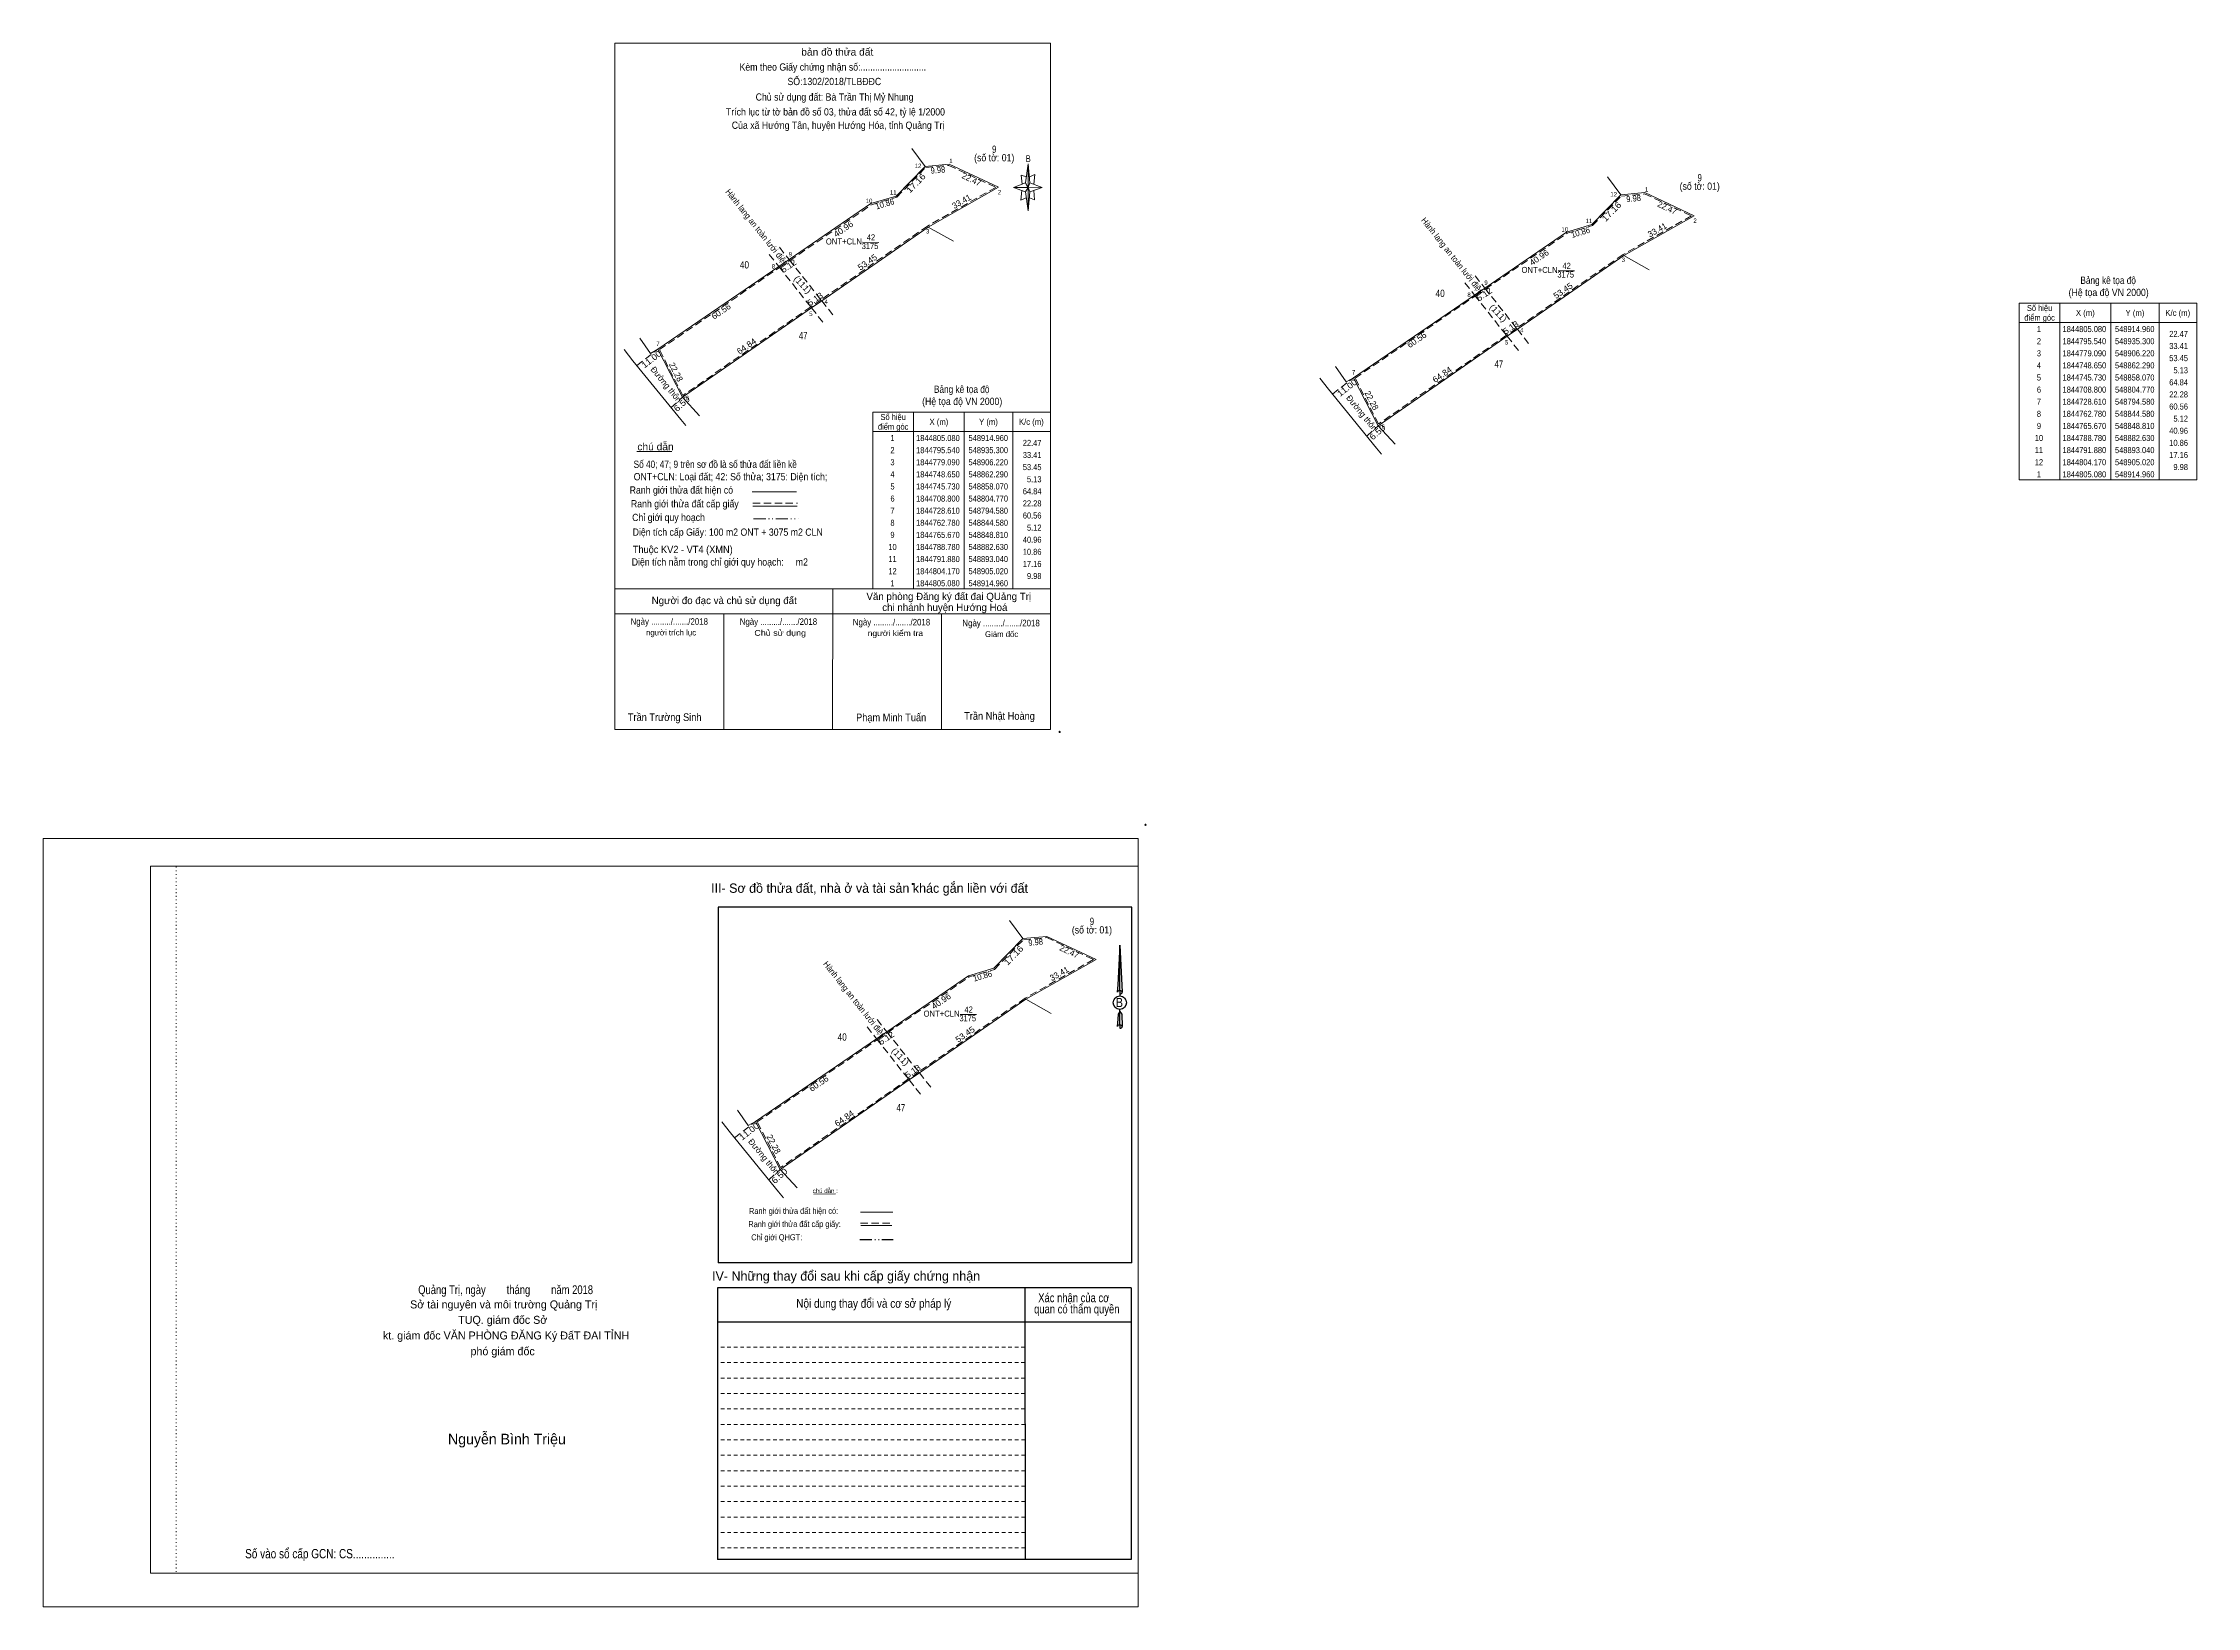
# Model space of a CAD drawing. Header units: metres. Extents: x 547798 to 549143, y 1844220 to 1844867.
# Drawn here: x 548253 to 549143, y 1844221 to 1844867 of the extents above; entities that cross this region are included whole.
import ezdxf
from ezdxf.enums import TextEntityAlignment as Align

# ---------------------------------------------------------------- set-up
doc = ezdxf.new("R2010")
doc.units = ezdxf.units.M
doc.header["$PDMODE"] = 32
doc.header["$PDSIZE"] = 0.5
for name, pattern in [('DASH_DOUBLE_DOT', [9.2, 5, -1.2, 0.3, -1.2, 0.3, -1.2]), ('DOTTED', [1.5, 0.3, -1.2]), ('MEDIUM_DASHED', [4.5, 3, -1.5]), ('SHORT_DASHED', [2.7, 1.5, -1.2])]:
    doc.linetypes.add(name, pattern=pattern)
for name, color, linetype, lineweight in [('1', 7, 'Continuous', 13), ('10', 7, 'Continuous', 13), ('17', 7, 'Continuous', 13), ('23', 7, 'Continuous', 13), ('28', 7, 'SHORT_DASHED', 13), ('5', 7, 'Continuous', 13), ('55', 7, 'Continuous', 13), ('59', 7, 'MEDIUM_DASHED', 13), ('6', 7, 'Continuous', 13), ('63', 7, 'Continuous', 13), ('7', 7, 'Continuous', 13)]:
    doc.layers.add(name, color=color, linetype=linetype, lineweight=lineweight)
doc.layers.add('18', color=7, linetype='Continuous')
doc.layers.add('44', color=7, linetype='Continuous')

msp = doc.modelspace()

# ---------------------------------------------------------------- linework, layer by layer
at = {"layer": '1'}
for p, q in [((548557.14, 1844774.54), (548561.37, 1844777.43)), ((548844.58, 1844762.78), (548848.81, 1844765.67)), ((548570.63, 1844757.49), (548574.85, 1844760.41)), ((548858.07, 1844745.73), (548862.29, 1844748.65)), ((548297.45, 1844526.83), (548705.6, 1844526.83)), ((548297.45, 1844526.83), (548297.45, 1844234.66)), ((548705.6, 1844526.83), (548705.6, 1844232.22)), ((548297.45, 1844234.66), (548705.6, 1844234.66))]:
    msp.add_line(p, q, dxfattribs=at)
at = {"layer": '1', "linetype": 'MEDIUM_DASHED'}
for p, q in [((548557.36, 1844782.49), (548561.37, 1844777.43)), ((548844.8, 1844770.73), (548848.81, 1844765.67))]:
    msp.add_line(p, q, dxfattribs=at)
at = {"layer": '1', "linetype": 'DOTTED'}
msp.add_line((548308.15, 1844526.51), (548308.15, 1844234.35), dxfattribs=at)
at = {"layer": '1'}
for points in [[(548627.52, 1844816.84), (548647.86, 1844807.3), (548618.78, 1844790.85), (548574.85, 1844760.41), (548570.63, 1844757.49), (548517.33, 1844720.56), (548507.14, 1844740.37), (548557.14, 1844774.54), (548561.37, 1844777.43), (548595.19, 1844800.54), (548605.6, 1844803.64), (548617.58, 1844815.93)], [(548914.96, 1844805.08), (548935.3, 1844795.54), (548906.22, 1844779.09), (548862.29, 1844748.65), (548858.07, 1844745.73), (548804.77, 1844708.8), (548794.58, 1844728.61), (548844.58, 1844762.78), (548848.81, 1844765.67), (548882.63, 1844788.78), (548893.04, 1844791.88), (548905.02, 1844804.17)], [(548253.13, 1844220.77), (548705.6, 1844220.77), (548705.6, 1844538.29), (548253.13, 1844538.29)]]:
    msp.add_lwpolyline(points, close=True, dxfattribs=at)
at = {"layer": '1', "linetype": 'MEDIUM_DASHED'}
for points in [[(548627.43, 1844816.33), (548646.77, 1844807.26), (548618.51, 1844791.27), (548574.57, 1844760.82), (548570.35, 1844757.9), (548517.51, 1844721.3), (548507.79, 1844740.21), (548557.42, 1844774.13), (548561.65, 1844777.02), (548595.41, 1844800.08), (548605.87, 1844803.2), (548617.81, 1844815.45)], [(548914.87, 1844804.57), (548934.21, 1844795.5), (548905.95, 1844779.51), (548862.01, 1844749.06), (548857.79, 1844746.14), (548804.95, 1844709.54), (548795.23, 1844728.45), (548844.86, 1844762.37), (548849.09, 1844765.26), (548882.85, 1844788.32), (548893.31, 1844791.44), (548905.25, 1844803.69)]]:
    msp.add_lwpolyline(points, close=True, dxfattribs=at)
for points in [[(548561.37, 1844777.43), (548574.85, 1844760.41), (548580.17, 1844753.69)], [(548848.81, 1844765.67), (548862.29, 1844748.65), (548867.61, 1844741.93)]]:
    msp.add_lwpolyline(points, dxfattribs=at)
at = {"layer": '1'}
msp.add_lwpolyline([(548313.99, 1844526.83), (548705.6, 1844526.83), (548705.6, 1844234.66), (548313.99, 1844234.66)], dxfattribs=at)
at = {"layer": '10'}
for p, q in [((548612.07, 1844823.35), (548617.58, 1844815.93)), ((548899.51, 1844811.59), (548905.02, 1844804.17)), ((548574.85, 1844760.41), (548618.78, 1844790.85)), ((548629.34, 1844785.01), (548618.78, 1844790.85)), ((548507.14, 1844740.37), (548557.14, 1844774.54)), ((548862.29, 1844748.65), (548906.22, 1844779.09)), ((548916.78, 1844773.25), (548906.22, 1844779.09)), ((548517.33, 1844720.56), (548570.63, 1844757.49)), ((548794.58, 1844728.61), (548844.58, 1844762.78)), ((548496.78, 1844735.62), (548493.19, 1844740.22)), ((548507.14, 1844740.37), (548517.33, 1844720.56)), ((548804.77, 1844708.8), (548858.07, 1844745.73)), ((548784.22, 1844723.86), (548780.63, 1844728.46)), ((548794.58, 1844728.61), (548804.77, 1844708.8)), ((548517.33, 1844720.56), (548524.33, 1844712.89)), ((548804.77, 1844708.8), (548811.77, 1844701.13))]:
    msp.add_line(p, q, dxfattribs=at)
for points in [[(548561.37, 1844777.43), (548595.19, 1844800.54), (548605.6, 1844803.64), (548617.58, 1844815.93)], [(548617.58, 1844815.93), (548627.52, 1844816.84), (548647.86, 1844807.3), (548618.78, 1844790.85)], [(548848.81, 1844765.67), (548882.63, 1844788.78), (548893.04, 1844791.88), (548905.02, 1844804.17)], [(548905.02, 1844804.17), (548914.96, 1844805.08), (548935.3, 1844795.54), (548906.22, 1844779.09)], [(548499.7, 1844745), (548504.14, 1844738.66), (548507.14, 1844740.37)], [(548518.68, 1844708.84), (548516.66, 1844711.31), (548496.78, 1844735.62)], [(548787.14, 1844733.24), (548791.58, 1844726.9), (548794.58, 1844728.61)], [(548806.12, 1844697.08), (548804.1, 1844699.55), (548784.22, 1844723.86)]]:
    msp.add_lwpolyline(points, dxfattribs=at)
at = {"layer": '17'}
for p, q in [((548498.45, 1844698.2), (548512.93, 1844698.2)), ((548579.37, 1844583.19), (548579.41, 1844641.39)), ((548534.37, 1844583.23), (548534.41, 1844631.05)), ((548624.37, 1844583.15), (548624.41, 1844630.97))]:
    msp.add_line(p, q, dxfattribs=at)
at = {"layer": '23'}
for p, q in [((548496.78, 1844735.62), (548493.19, 1844740.22)), ((548507.14, 1844740.37), (548517.33, 1844720.56)), ((548784.22, 1844723.86), (548780.63, 1844728.46)), ((548794.58, 1844728.61), (548804.77, 1844708.8)), ((548517.33, 1844720.56), (548524.33, 1844712.89)), ((548804.77, 1844708.8), (548811.77, 1844701.13))]:
    msp.add_line(p, q, dxfattribs=at)
for points in [[(548499.7, 1844745), (548504.14, 1844738.66), (548507.14, 1844740.37)], [(548518.68, 1844708.84), (548516.66, 1844711.31), (548496.78, 1844735.62)], [(548787.14, 1844733.24), (548791.58, 1844726.9), (548794.58, 1844728.61)], [(548806.12, 1844697.08), (548804.1, 1844699.55), (548784.22, 1844723.86)]]:
    msp.add_lwpolyline(points, dxfattribs=at)
at = {"layer": '28', "linetype": 'Continuous', "lineweight": 25}
for p, q in [((548532, 1844509.91), (548532, 1844362.97)), ((548702.93, 1844362.97), (548702.93, 1844509.91)), ((548702.93, 1844362.97), (548532, 1844362.97)), ((548658.79, 1844352.61), (548658.9, 1844240.42)), ((548702.78, 1844352.61), (548702.71, 1844240.42)), ((548702.75, 1844338.36), (548531.86, 1844338.36)), ((548702.71, 1844240.42), (548531.86, 1844240.42))]:
    msp.add_line(p, q, dxfattribs=at)
at = {"layer": '28'}
for p, q in [((548658.83, 1844328.04), (548531.86, 1844328.04)), ((548658.83, 1844321.69), (548531.86, 1844321.69)), ((548658.83, 1844315.29), (548531.86, 1844315.29)), ((548658.83, 1844308.93), (548531.86, 1844308.93)), ((548658.83, 1844302.56), (548531.86, 1844302.56)), ((548658.85, 1844296.16), (548531.86, 1844296.16)), ((548658.85, 1844289.79), (548531.86, 1844289.79)), ((548658.87, 1844283.41), (548531.86, 1844283.41)), ((548658.87, 1844277.02), (548531.86, 1844277.02)), ((548658.87, 1844270.67), (548531.86, 1844270.67)), ((548658.87, 1844264.27), (548531.86, 1844264.27)), ((548658.87, 1844257.9), (548531.86, 1844257.9)), ((548658.87, 1844251.53), (548531.86, 1844251.53)), ((548658.9, 1844245.13), (548531.86, 1844245.13))]:
    msp.add_line(p, q, dxfattribs=at)
at = {"layer": '28', "linetype": 'Continuous', "lineweight": 25}
msp.add_lwpolyline([(548702.78, 1844352.61), (548531.86, 1844352.61), (548531.86, 1844240.42)], dxfattribs=at)
at = {"layer": '28'}
msp.add_point((548612.44, 1844519.43), dxfattribs=at)
at = {"layer": '5'}
msp.add_line((548489.37, 1844583.27), (548489.37, 1844866.87), dxfattribs=at)
at = {"layer": '5', "linetype": 'DASH_DOUBLE_DOT', "lineweight": 25}
msp.add_line((548590.55, 1844372.58), (548604.32, 1844372.58), dxfattribs=at)
at = {"layer": '5'}
msp.add_lwpolyline([(548489.37, 1844866.87), (548669.37, 1844866.87), (548669.37, 1844583.27)], dxfattribs=at)
msp.add_point((548708.62, 1844543.93), dxfattribs=at)
at = {"layer": '55'}
for p, q in [((548590.83, 1844383.8), (548604.28, 1844383.8)), ((548590.96, 1844378.33), (548603.86, 1844378.33)), ((548590.96, 1844378.33), (548603.86, 1844378.33))]:
    msp.add_line(p, q, dxfattribs=at)
at = {"layer": '55', "linetype": 'MEDIUM_DASHED'}
msp.add_line((548590.94, 1844379.29), (548604.17, 1844379.29), dxfattribs=at)
at = {"layer": '59'}
for p, q in [((548553.2, 1844779.52), (548557.14, 1844774.54)), ((548840.64, 1844767.76), (548844.58, 1844762.78))]:
    msp.add_line(p, q, dxfattribs=at)
for points in [[(548557.14, 1844774.54), (548570.63, 1844757.49), (548575.82, 1844750.93)], [(548844.58, 1844762.78), (548858.07, 1844745.73), (548863.26, 1844739.17)]]:
    msp.add_lwpolyline(points, dxfattribs=at)
at = {"layer": '6'}
for p, q in [((548546.17, 1844681.42), (548564.45, 1844681.42)), ((548546.45, 1844675.56), (548564.73, 1844675.56)), ((548489.37, 1844641.39), (548669.37, 1844641.39)), ((548489.37, 1844631.07), (548669.37, 1844631.07)), ((548669.37, 1844583.27), (548489.37, 1844583.27))]:
    msp.add_line(p, q, dxfattribs=at)
at = {"layer": '6', "linetype": 'MEDIUM_DASHED'}
msp.add_line((548546.45, 1844676.8), (548564.85, 1844676.8), dxfattribs=at)
at = {"layer": '6'}
msp.add_point((548673.17, 1844582.27), dxfattribs=at)
at = {"layer": '63'}
for p, q in [((548591.7, 1844784.56), (548598.45, 1844784.53)), ((548879.14, 1844772.8), (548885.89, 1844772.77)), ((549086.47, 1844759.41), (549086.47, 1844686.41)), ((549107.47, 1844759.41), (549107.47, 1844686.41)), ((549127.47, 1844759.41), (549127.47, 1844686.41)), ((549069.67, 1844751.41), (549143.07, 1844751.41)), ((548612.77, 1844714.39), (548612.77, 1844641.39)), ((548633.77, 1844714.39), (548633.77, 1844641.39)), ((548653.77, 1844714.39), (548653.77, 1844641.39)), ((548595.97, 1844706.39), (548669.37, 1844706.39))]:
    msp.add_line(p, q, dxfattribs=at)
at = {"layer": '63', "linetype": 'MEDIUM_DASHED'}
for p, q in [((548498.43, 1844733.6), (548507.14, 1844740.37)), ((548785.87, 1844721.84), (548794.58, 1844728.61)), ((548512.62, 1844716.26), (548517.33, 1844720.56)), ((548800.06, 1844704.5), (548804.77, 1844708.8))]:
    msp.add_line(p, q, dxfattribs=at)
at = {"layer": '63', "linetype": 'DASH_DOUBLE_DOT'}
msp.add_line((548546.71, 1844670.3), (548565.11, 1844670.3), dxfattribs=at)
at = {"layer": '63'}
for points in [[(549069.67, 1844759.41), (549143.07, 1844759.41), (549143.07, 1844686.41), (549069.67, 1844686.41)], [(548595.97, 1844714.39), (548669.37, 1844714.39), (548669.37, 1844641.39), (548595.97, 1844641.39)]]:
    msp.add_lwpolyline(points, close=True, dxfattribs=at)
at = {"layer": '7'}
for p, q in [((548659.11, 1844809.15), (548660.11, 1844816.95)), ((548659.11, 1844805.35), (548654.11, 1844807.15)), ((548660.91, 1844805.35), (548660.11, 1844797.55)), ((548662.71, 1844802.15), (548660.71, 1844802.95)), ((548660.91, 1844809.15), (548665.91, 1844807.15)), ((548662.51, 1844805.95), (548662.71, 1844802.15)), ((548652.44, 1844504.33), (548657.95, 1844496.91)), ((548615.22, 1844441.39), (548659.15, 1844471.83)), ((548632.07, 1844465.54), (548638.82, 1844465.51)), ((548669.71, 1844465.99), (548659.15, 1844471.83)), ((548547.51, 1844421.35), (548597.51, 1844455.52)), ((548597.51, 1844455.52), (548601.74, 1844458.41)), ((548557.7, 1844401.54), (548611, 1844438.47)), ((548611, 1844438.47), (548615.22, 1844441.39)), ((548537.15, 1844416.6), (548533.56, 1844421.2)), ((548537.15, 1844416.6), (548533.56, 1844421.2)), ((548547.51, 1844421.35), (548557.7, 1844401.54)), ((548547.51, 1844421.35), (548557.7, 1844401.54)), ((548557.7, 1844401.54), (548564.7, 1844393.87)), ((548557.7, 1844401.54), (548564.7, 1844393.87)), ((548571.61, 1844391.32), (548580.51, 1844391.46))]:
    msp.add_line(p, q, dxfattribs=at)
at = {"layer": '7', "lineweight": 25}
for p, q in [((548702.93, 1844509.91), (548532, 1844509.91)), ((548698, 1844494.23), (548699.04, 1844474.71)), ((548698, 1844494.23), (548699.04, 1844474.71)), ((548698, 1844494.23), (548699.04, 1844474.71)), ((548697.17, 1844477.78), (548696.99, 1844474.75)), ((548698, 1844475.37), (548698, 1844474.63)), ((548698, 1844474.63), (548698, 1844474.05)), ((548698, 1844474.05), (548698, 1844473.31)), ((548698, 1844474.05), (548698, 1844473.31)), ((548698, 1844474.05), (548698, 1844473.31)), ((548699.04, 1844474.71), (548699.04, 1844474.75)), ((548698, 1844466.75), (548698, 1844467.64)), ((548698, 1844466.75), (548698, 1844467.64)), ((548698, 1844466.75), (548698, 1844467.64)), ((548698, 1844466.75), (548698.8, 1844465.67)), ((548698, 1844466.75), (548698.8, 1844465.67)), ((548698, 1844466.75), (548698.8, 1844465.67)), ((548698.8, 1844465.67), (548699.04, 1844460.58)), ((548698.8, 1844465.67), (548699.04, 1844460.58)), ((548698.8, 1844465.67), (548699.04, 1844460.58)), ((548698, 1844461.24), (548698, 1844460.5)), ((548698, 1844460.5), (548698, 1844459.92)), ((548699.04, 1844460.58), (548699.04, 1844460.6))]:
    msp.add_line(p, q, dxfattribs=at)
at = {"layer": '7', "linetype": 'MEDIUM_DASHED'}
for p, q in [((548597.73, 1844463.47), (548601.74, 1844458.41)), ((548593.57, 1844460.5), (548597.51, 1844455.52)), ((548538.8, 1844414.58), (548547.51, 1844421.35)), ((548552.99, 1844397.24), (548557.7, 1844401.54))]:
    msp.add_line(p, q, dxfattribs=at)
at = {"layer": '7'}
for points in [[(548659.51, 1844811.55), (548657.31, 1844812.35), (548657.71, 1844808.55)], [(548660.71, 1844811.55), (548662.91, 1844812.55), (548662.51, 1844808.55)], [(548660.11, 1844807.15), (548659.11, 1844809.15), (548654.11, 1844807.15)], [(548657.51, 1844805.95), (548657.11, 1844801.95), (548659.31, 1844802.95)], [(548660.11, 1844807.15), (548660.91, 1844805.35), (548665.91, 1844807.15)], [(548601.74, 1844458.41), (548635.56, 1844481.52), (548645.97, 1844484.62), (548657.95, 1844496.91)], [(548657.95, 1844496.91), (548667.89, 1844497.82), (548688.23, 1844488.28), (548659.15, 1844471.83)], [(548540.07, 1844425.98), (548544.51, 1844419.64), (548547.51, 1844421.35)], [(548540.07, 1844425.98), (548544.51, 1844419.64), (548547.51, 1844421.35)], [(548559.05, 1844389.82), (548557.03, 1844392.29), (548537.15, 1844416.6)], [(548559.05, 1844389.82), (548557.03, 1844392.29), (548537.15, 1844416.6)]]:
    msp.add_lwpolyline(points, dxfattribs=at)
for points in [[(548660.11, 1844816.95), (548660.91, 1844809.15), (548660.11, 1844807.15)], [(548660.11, 1844807.15), (548654.11, 1844807.15), (548659.11, 1844809.15), (548660.91, 1844805.35), (548665.91, 1844807.15), (548660.11, 1844807.35)], [(548660.11, 1844807.15), (548660.11, 1844797.55), (548659.11, 1844805.35)], [(548667.89, 1844497.82), (548688.23, 1844488.28), (548659.15, 1844471.83), (548615.22, 1844441.39), (548611, 1844438.47), (548557.7, 1844401.54), (548547.51, 1844421.35), (548597.51, 1844455.52), (548601.74, 1844458.41), (548635.56, 1844481.52), (548645.97, 1844484.62), (548657.95, 1844496.91)]]:
    msp.add_lwpolyline(points, close=True, dxfattribs=at)
at = {"layer": '7', "linetype": 'MEDIUM_DASHED'}
msp.add_lwpolyline([(548667.8, 1844497.31), (548687.14, 1844488.24), (548658.88, 1844472.25), (548614.94, 1844441.8), (548610.72, 1844438.88), (548557.88, 1844402.28), (548548.16, 1844421.19), (548597.79, 1844455.11), (548602.02, 1844458), (548635.78, 1844481.06), (548646.24, 1844484.18), (548658.18, 1844496.43)], close=True, dxfattribs=at)
at = {"layer": '7', "lineweight": 25}
for points in [[(548698, 1844475.37), (548698, 1844494.23), (548697.17, 1844477.78)], [(548698, 1844461.24), (548698, 1844466.75), (548697.3, 1844465.67), (548697.17, 1844463.6), (548696.99, 1844460.6)]]:
    msp.add_lwpolyline(points, dxfattribs=at)
at = {"layer": '7', "linetype": 'MEDIUM_DASHED'}
for points in [[(548597.51, 1844455.52), (548611, 1844438.47), (548616.19, 1844431.91)], [(548601.74, 1844458.41), (548615.22, 1844441.39), (548620.54, 1844434.67)]]:
    msp.add_lwpolyline(points, dxfattribs=at)
at = {"layer": '7', "lineweight": 25}
msp.add_ellipse((548698.036, 1844470.409), major_axis=(0, 2.774), ratio=0.983453, dxfattribs=at)
for centre, start_param, end_param in [((548698.037, 1844474.683), 1.5707963, 3.074452), ((548698.037, 1844474.683), 0.0671406, 1.5707963), ((548698.037, 1844474.683), 4.712389, 6.2831853), ((548698.037, 1844460.526), 2.4910694, 3.0742784), ((548698.037, 1844460.526), 1.5707963, 2.4910694), ((548698.037, 1844460.526), 0.0671406, 1.5707963), ((548698.037, 1844460.526), 4.712389, 6.2831853)]:
    msp.add_ellipse(centre, major_axis=(1, 0), ratio=0.655448, start_param=start_param, end_param=end_param, dxfattribs=at)

# ---------------------------------------------------------------- texts
at = {"layer": '1'}
for s, width, p in [('ONT+CLN', 0.95, (548584.015, 1844783.66)), ('3175', 0.85, (548594.82, 1844781.76)), ('42', 0.85, (548595.21, 1844785.35)), ('ONT+CLN', 0.95, (548871.455, 1844771.9)), ('42', 0.85, (548882.65, 1844773.59)), ('3175', 0.85, (548882.26, 1844770))]:
    msp.add_text(s, height=2.5, dxfattribs=dict(at, width=width)).set_placement(p, align=Align.CENTER)
at = {"layer": '18'}
for s, height, p in [('Sở tài nguyên và môi trường Quảng Trị', 3.308, (548443.48, 1844344.09)), ('TUQ. giám đốc Sở', 3.308, (548443.07, 1844337.72)), ('kt. giám đốc VĂN PHÒNG ĐĂNG Ký ĐấT ĐAI TỈNH', 3.308, (548444.435, 1844331.26)), ('phó giám đốc', 3.308, (548443.01, 1844324.75)), ('Nguyễn Bình Triệu', 4.366, (548444.78, 1844287.95))]:
    msp.add_text(s, height=height, dxfattribs=at).set_placement(p, align=Align.CENTER)
at = {"layer": '18', "width": 0.8}
for s, height, p in [('Quảng Trị, ngày        tháng        năm 2018', 3.638, (548444.25, 1844350.01)), ('Số vào sổ cấp GCN: CS...............', 3.859, (548367.48, 1844240.84))]:
    msp.add_text(s, height=height, dxfattribs=at).set_placement(p, align=Align.CENTER)
at = {"layer": '28'}
for s, p in [('III- Sơ đồ thửa đất, nhà ở và tài sản khác gắn liền với đất', (548594.61, 1844515.8)), ('IV- Những thay đổi sau khi cấp giấy chứng nhận', (548584.93, 1844355.56))]:
    msp.add_text(s, height=3.859, dxfattribs=at).set_placement(p, align=Align.CENTER)
for s, width, p in [('Nội dung thay đổi và cơ sở pháp lý', 0.85, (548596.345, 1844344.36)), ('Xác nhận của cơ', 0.8, (548679.015, 1844346.66)), (' quan có thẩm quyền', 0.8, (548679.705, 1844342.03))]:
    msp.add_text(s, height=3.639, dxfattribs=dict(at, width=width)).set_placement(p, align=Align.CENTER)
at = {"layer": '44'}
for s, width, p in [('(số tờ: 01)', 0.9, (548646.135, 1844818.02)), ('9', 0.8, (548646.13, 1844821.52)), ('9', 0.8, (548937.63, 1844809.76)), ('(số tờ: 01)', 0.9, (548937.635, 1844806.26)), ('40', 0.85, (548542.94, 1844773.75)), ('40', 0.85, (548830.38, 1844761.99)), ('47', 0.8, (548567.185, 1844744.51)), ('47', 0.8, (548854.625, 1844732.75))]:
    msp.add_text(s, height=3, dxfattribs=dict(at, width=width)).set_placement(p, align=Align.CENTER)
for s, rotation, width, p in [('11.00', 37.857, 1.1, (548505.253, 1844735.234)), ('11.00', 37.857, 1.1, (548792.693, 1844723.474)), ('6.50', 42.395, 1.15, (548517.882, 1844716.908)), ('6.50', 42.395, 1.15, (548805.322, 1844705.148))]:
    msp.add_text(s, height=2.5, rotation=rotation, dxfattribs=dict(at, width=width)).set_placement(p, align=Align.CENTER)
for p in [(548509.634, 1844725.006), (548797.074, 1844713.246)]:
    msp.add_text('Đường thôn', height=2.5, rotation=309.275, dxfattribs=at).set_placement(p, align=Align.CENTER)
at = {"layer": '5'}
for s, width, p in [('bản đồ thửa đất', 1.05, (548581.27, 1844861.71)), ('Kèm theo Giấy chứng nhận số:...........................', 0.9, (548579.43, 1844855.49)), ('Chủ sử dụng đất: Bà Trần Thị Mỷ Nhung', 0.9, (548580.17, 1844843.09)), ('SỐ:1302/2018/TLBĐĐC', 0.9, (548580.07, 1844849.51)), ('Trích lục từ tờ bản đồ số 03, thửa đất số 42, tỷ lệ 1/2000 ', 0.9, (548581.03, 1844836.95))]:
    msp.add_text(s, height=3, dxfattribs=dict(at, width=width)).set_placement(p, align=Align.CENTER)
at = {"layer": '55'}
for s, height, width, p in [('Ranh giới thửa đất hiện có:', 2.491, 0.8, (548563.242, 1844383.139)), ('Chỉ giới QHGT:', 2.48, 0.85, (548556.272, 1844372.253)), ('Ranh giới thửa đất cấp giấy:', 2.48, 0.8, (548563.662, 1844377.71))]:
    msp.add_text(s, height=height, rotation=0.135, dxfattribs=dict(at, width=width)).set_placement(p, align=Align.CENTER)
at = {"layer": '6'}
for s, height, width, p in [('(Hệ tọa độ VN 2000)', 3, 0.9, (549106.6, 1844762.36)), ('Bảng kê tọa độ', 3, 0.85, (549106.395, 1844767.38)), ('Bảng kê tọa độ', 3, 0.85, (548632.695, 1844722.36)), ('(Hệ tọa độ VN 2000)', 3, 0.9, (548632.9, 1844717.34)), ('Ranh giới thửa đất hiện có ', 3, 0.9, (548517.355, 1844680.72)), ('Ranh giới thửa đất cấp giấy', 3, 0.9, (548518.275, 1844675.04)), ('Chỉ giới quy hoạch', 3, 0.9, (548511.555, 1844669.4)), ('Ngày ........./......./2018', 2.7, 0.9, (548511.87, 1844626.55)), ('Ngày ........./......./2018', 2.7, 0.9, (548556.97, 1844626.51)), ('Chủ sử dụng', 2.4, 1.15, (548557.7, 1844621.99)), ('Ngày ........./......./2018', 2.7, 0.9, (548603.69, 1844626.27)), ('người kiểm tra', 2.4, 1.1, (548605.29, 1844621.87)), ('Ngày ........./......./2018', 2.7, 0.9, (548648.97, 1844625.91)), ('Trần Trường Sinh', 3.16, 0.9, (548509.97, 1844586.79)), ('Phạm Minh Tuấn', 3.16, 0.9, (548603.545, 1844586.69)), ('Trần Nhật Hoàng', 3.16, 0.9, (548648.32, 1844587.29))]:
    msp.add_text(s, height=height, dxfattribs=dict(at, width=width)).set_placement(p, align=Align.CENTER)
for s, width, p in [('Số 40; 47; 9 trên sơ đồ là số thửa đất liền kề', 0.85, (548497.13, 1844691.36)), ('ONT+CLN: Loại đất; 42: Số thửa; 3175: Diện tích;', 0.9, (548497.17, 1844686.24)), ('Thuộc KV2 - VT4 (XMN)', 0.95, (548496.79, 1844656.16)), ('Diện tích cấp Giấy: 100 m2 ONT + 3075 m2 CLN', 0.9, (548496.73, 1844663.32)), ('Diện tích nằm trong chỉ giới quy hoạch:     m2', 0.9, (548496.35, 1844650.99))]:
    msp.add_text(s, height=3, dxfattribs=dict(at, width=width)).set_placement(p)
for s, height, p in [('Người đo đạc và chủ sử dụng đất', 3, (548534.575, 1844635.09)), (' Văn phòng Đăng ký đất đai QUảng Trị', 3, (548626.795, 1844636.77)), ('chi nhánh huyện Hướng Hoá', 3, (548625.725, 1844632.23)), ('người trích lục', 2.4, (548512.61, 1844622.13)), ('Giám đốc', 2.4, (548649.2, 1844621.47))]:
    msp.add_text(s, height=height, dxfattribs=at).set_placement(p, align=Align.CENTER)
at = {"layer": '63'}
for s, height, width, p in [(' 1', 1.8, 0.9, (548628.95, 1844817.29)), (' 12', 1.8, 0.95, (548616.04, 1844815.27)), (' 10', 1.8, 0.95, (548595.8, 1844800.77)), (' 11', 1.8, 0.9, (548605.81, 1844804.29)), (' 2', 1.8, 0.9, (548648.98, 1844804.36)), (' 12', 1.8, 0.95, (548903.48, 1844803.51)), (' 1', 1.8, 0.9, (548916.39, 1844805.53)), (' 11', 1.8, 0.9, (548893.25, 1844792.53)), (' 2', 1.8, 0.9, (548936.42, 1844792.6)), (' 3', 1.8, 0.95, (548619.31, 1844788.2)), (' 10', 1.8, 0.95, (548883.24, 1844789.01)), (' 8', 1.8, 0.95, (548555.57, 1844773.73)), (' 9', 1.8, 0.9, (548562.59, 1844778.73)), (' 3', 1.8, 0.95, (548906.75, 1844776.44)), (' 9', 1.8, 0.9, (548850.03, 1844766.97)), (' 4', 1.8, 0.95, (548577.37, 1844759.12)), (' 8', 1.8, 0.95, (548843.01, 1844761.97)), (' 5', 1.8, 0.9, (548571.05, 1844754.1)), (' 4', 1.8, 0.95, (548864.81, 1844747.36)), ('22.47', 2.5, 0.85, (549139.37, 1844745.46)), (' 7', 1.8, 0.9, (548507.88, 1844741.7)), (' 5', 1.8, 0.9, (548858.49, 1844742.34)), ('33.41', 2.5, 0.85, (549139.37, 1844740.46)), (' 7', 1.8, 0.9, (548795.32, 1844729.94)), ('53.45', 2.5, 0.85, (549139.37, 1844735.46)), ('5.13', 2.5, 0.85, (549139.37, 1844730.46)), (' 6', 1.8, 0.9, (548520.12, 1844719.33)), ('22.28', 2.5, 0.85, (549139.37, 1844720.46)), ('64.84', 2.5, 0.85, (549139.37, 1844725.46)), ('60.56', 2.5, 0.85, (549139.37, 1844715.46)), ('5.12', 2.5, 0.85, (549139.37, 1844710.46)), (' 6', 1.8, 0.9, (548807.56, 1844707.57)), ('40.96', 2.5, 0.85, (549139.37, 1844705.46)), ('33.41', 2.5, 0.85, (548665.67, 1844695.44)), ('22.47', 2.5, 0.85, (548665.67, 1844700.44)), ('10.86', 2.5, 0.85, (549139.37, 1844700.46)), ('17.16', 2.5, 0.85, (549139.37, 1844695.46)), ('53.45', 2.5, 0.85, (548665.67, 1844690.44)), ('5.13', 2.5, 0.85, (548665.67, 1844685.44)), ('9.98', 2.5, 0.85, (549139.37, 1844690.46)), ('22.28', 2.5, 0.85, (548665.67, 1844675.44)), ('64.84', 2.5, 0.85, (548665.67, 1844680.44)), ('60.56', 2.5, 0.85, (548665.67, 1844670.44)), ('5.12', 2.5, 0.85, (548665.67, 1844665.44)), ('40.96', 2.5, 0.85, (548665.67, 1844660.44)), ('10.86', 2.5, 0.85, (548665.67, 1844655.44)), ('17.16', 2.5, 0.85, (548665.67, 1844650.44)), ('9.98', 2.5, 0.85, (548665.67, 1844645.44))]:
    msp.add_text(s, height=height, dxfattribs=dict(at, width=width)).set_placement(p, align=Align.RIGHT)
for s, rotation, width, p in [('17.16', 45.732, 1.15, (548614.67, 1844808.097)), ('9.98', 5.231, 0.9, (548622.986, 1844813.173)), ('Hành lang an toàn lưới điện', 308.396, 0.95, (548547.122, 1844789.931)), ('10.86', 16.583, 0.95, (548601.273, 1844799.242)), ('17.16', 45.732, 1.15, (548902.11, 1844796.337)), ('9.98', 5.231, 0.9, (548910.426, 1844801.413)), ('40.96', 34.346, 1.05, (548584.54, 1844789.018)), ('Hành lang an toàn lưới điện', 308.396, 0.95, (548834.562, 1844778.171)), ('10.86', 16.583, 0.95, (548888.713, 1844787.482)), ('5.12', 34.341, 1.05, (548561.885, 1844773.767)), ('53.45', 34.719, 1.05, (548594.428, 1844775.315)), ('40.96', 34.346, 1.05, (548871.98, 1844777.258)), ('(111)', 313, 1.1, (548566.029, 1844766.222)), ('5.12', 34.341, 1.05, (548849.325, 1844762.007)), ('53.45', 34.719, 1.05, (548881.868, 1844763.555)), ('60.56', 34.349, 1.05, (548533.97, 1844755.008)), ('5.13', 34.681, 1.05, (548572.854, 1844760.078)), ('(111)', 313, 1.1, (548853.469, 1844754.462)), ('5.13', 34.681, 1.05, (548860.294, 1844748.318)), ('64.84', 34.717, 1.05, (548544.483, 1844740.629)), ('60.56', 34.349, 1.05, (548821.41, 1844743.248)), ('64.84', 34.717, 1.05, (548831.923, 1844728.869))]:
    msp.add_text(s, height=2.5, rotation=rotation, dxfattribs=dict(at, width=width)).set_placement(p, align=Align.CENTER)
for s, rotation, p in [('22.47', 334.872, (548636.229, 1844809.437)), ('33.41', 29.496, (548633.235, 1844800.337)), ('22.47', 334.872, (548923.669, 1844797.677)), ('33.41', 29.496, (548920.675, 1844788.577)), ('22.28', 297.221, (548513.513, 1844730.402)), ('22.28', 297.221, (548800.953, 1844718.642))]:
    msp.add_text(s, height=2.5, rotation=rotation, dxfattribs=at).set_placement(p, align=Align.CENTER)
for s, width, p in [('Số hiệu', 0.85, (549078.07, 1844756.16)), ('X (m)', 0.95, (549096.97, 1844754.16)), ('Y (m)', 0.95, (549117.465, 1844754.16)), ('K/c (m)', 0.95, (549135.17, 1844754.16)), ('điểm góc', 0.9, (549078.07, 1844752.16)), (' 1', 0.75, (549077.365, 1844747.46)), ('1844805.080', 0.85, (549096.57, 1844747.46)), ('548914.960', 0.85, (549117.375, 1844747.46)), (' 3', 0.8, (549077.37, 1844737.46)), (' 2', 0.85, (549077.37, 1844742.46)), ('1844795.540', 0.85, (549096.57, 1844742.46)), ('1844779.090', 0.85, (549096.57, 1844737.46)), ('548935.300', 0.85, (549117.375, 1844742.46)), ('548906.220', 0.85, (549117.375, 1844737.46)), (' 4', 0.85, (549077.365, 1844732.46)), (' 5', 0.8, (549077.37, 1844727.46)), ('1844748.650', 0.85, (549096.57, 1844732.46)), ('1844745.730', 0.85, (549096.57, 1844727.46)), ('548862.290', 0.85, (549117.375, 1844732.46)), ('548858.070', 0.85, (549117.375, 1844727.46)), (' 6', 0.85, (549077.37, 1844722.46)), ('1844708.800', 0.85, (549096.57, 1844722.46)), ('548804.770', 0.85, (549117.375, 1844722.46)), ('Số hiệu', 0.85, (548604.37, 1844711.14)), (' 8', 0.8, (549077.37, 1844712.46)), (' 7', 0.8, (549077.37, 1844717.46)), ('1844728.610', 0.85, (549096.57, 1844717.46)), ('1844762.780', 0.85, (549096.57, 1844712.46)), ('548794.580', 0.85, (549117.375, 1844717.46)), ('548844.580', 0.85, (549117.375, 1844712.46)), ('điểm góc', 0.9, (548604.37, 1844707.14)), (' 1', 0.75, (548603.665, 1844702.44)), ('1844805.080', 0.85, (548622.87, 1844702.44)), ('X (m)', 0.95, (548623.27, 1844709.14)), ('548914.960', 0.85, (548643.675, 1844702.44)), ('Y (m)', 0.95, (548643.765, 1844709.14)), ('K/c (m)', 0.95, (548661.47, 1844709.14)), (' 10', 0.85, (549077.365, 1844702.46)), (' 9', 0.85, (549077.365, 1844707.46)), ('1844765.670', 0.85, (549096.57, 1844707.46)), ('1844788.780', 0.85, (549096.57, 1844702.46)), ('548848.810', 0.85, (549117.375, 1844707.46)), ('548882.630', 0.85, (549117.375, 1844702.46)), (' 3', 0.8, (548603.67, 1844692.44)), (' 2', 0.85, (548603.67, 1844697.44)), ('1844795.540', 0.85, (548622.87, 1844697.44)), ('1844779.090', 0.85, (548622.87, 1844692.44)), ('548935.300', 0.85, (548643.675, 1844697.44)), ('548906.220', 0.85, (548643.675, 1844692.44)), (' 12', 0.85, (549077.37, 1844692.46)), (' 11', 0.8, (549077.365, 1844697.46)), ('1844791.880', 0.85, (549096.57, 1844697.46)), ('1844804.170', 0.85, (549096.57, 1844692.46)), ('548893.040', 0.85, (549117.375, 1844697.46)), ('548905.020', 0.85, (549117.375, 1844692.46)), (' 4', 0.85, (548603.665, 1844687.44)), ('1844748.650', 0.85, (548622.87, 1844687.44)), ('548862.290', 0.85, (548643.675, 1844687.44)), (' 1', 0.75, (549077.365, 1844687.46)), ('1844805.080', 0.85, (549096.57, 1844687.46)), ('548914.960', 0.85, (549117.375, 1844687.46)), (' 5', 0.8, (548603.67, 1844682.44)), (' 6', 0.85, (548603.67, 1844677.44)), ('1844745.730', 0.85, (548622.87, 1844682.44)), ('1844708.800', 0.85, (548622.87, 1844677.44)), ('548858.070', 0.85, (548643.675, 1844682.44)), ('548804.770', 0.85, (548643.675, 1844677.44)), (' 8', 0.8, (548603.67, 1844667.44)), (' 7', 0.8, (548603.67, 1844672.44)), ('1844728.610', 0.85, (548622.87, 1844672.44)), ('1844762.780', 0.85, (548622.87, 1844667.44)), ('548794.580', 0.85, (548643.675, 1844672.44)), ('548844.580', 0.85, (548643.675, 1844667.44)), (' 10', 0.85, (548603.665, 1844657.44)), (' 9', 0.85, (548603.665, 1844662.44)), ('1844765.670', 0.85, (548622.87, 1844662.44)), ('1844788.780', 0.85, (548622.87, 1844657.44)), ('548848.810', 0.85, (548643.675, 1844662.44)), ('548882.630', 0.85, (548643.675, 1844657.44)), (' 12', 0.85, (548603.67, 1844647.44)), (' 11', 0.8, (548603.665, 1844652.44)), ('1844791.880', 0.85, (548622.87, 1844652.44)), ('1844804.170', 0.85, (548622.87, 1844647.44)), ('548893.040', 0.85, (548643.675, 1844652.44)), ('548905.020', 0.85, (548643.675, 1844647.44)), (' 1', 0.75, (548603.665, 1844642.44)), ('1844805.080', 0.85, (548622.87, 1844642.44)), ('548914.960', 0.85, (548643.675, 1844642.44))]:
    msp.add_text(s, height=2.5, dxfattribs=dict(at, width=width)).set_placement(p, align=Align.CENTER)
at = {"layer": '7'}
for s, height, width, p in [('Của xã Hướng Tân, huyện Hướng Hóa, tỉnh Quảng Trị', 3, 0.9, (548581.615, 1844831.43)), ('B', 2.755, 0.75, (548660.205, 1844817.75)), ('chú dẫn', 3, 1.05, (548506.185, 1844698.62)), ('(số tờ: 01)', 3, 0.9, (548686.505, 1844499)), ('9', 3, 0.8, (548686.5, 1844502.5)), ('B', 3.81, 0.85, (548697.865, 1844468.58)), ('ONT+CLN', 2.5, 0.95, (548624.385, 1844464.64)), ('3175', 2.5, 0.85, (548635.19, 1844462.74)), ('42', 2.5, 0.85, (548635.58, 1844466.33)), ('40', 3, 0.85, (548583.31, 1844454.73)), ('47', 3, 0.8, (548607.555, 1844425.49))]:
    msp.add_text(s, height=height, dxfattribs=dict(at, width=width)).set_placement(p, align=Align.CENTER)
for s, rotation, width, p in [('17.16', 45.732, 1.15, (548655.04, 1844489.077)), ('9.98', 5.231, 0.9, (548663.356, 1844494.153)), ('Hành lang an toàn lưới điện', 308.396, 0.95, (548587.492, 1844470.911)), ('10.86', 16.583, 0.95, (548641.643, 1844480.222)), ('40.96', 34.346, 1.05, (548624.91, 1844469.998)), ('5.12', 34.341, 1.05, (548602.255, 1844454.747)), ('53.45', 34.719, 1.05, (548634.798, 1844456.295)), ('(111)', 313, 1.1, (548606.399, 1844447.202)), ('60.56', 34.349, 1.05, (548574.34, 1844435.988)), ('5.13', 34.681, 1.05, (548613.224, 1844441.058)), ('11.00', 37.857, 1.1, (548545.623, 1844416.214)), ('64.84', 34.717, 1.05, (548584.853, 1844421.609)), ('6.50', 42.395, 1.15, (548558.252, 1844397.888))]:
    msp.add_text(s, height=2.5, rotation=rotation, dxfattribs=dict(at, width=width)).set_placement(p, align=Align.CENTER)
for s, height, rotation, p in [('22.47', 2.5, 334.872, (548676.599, 1844490.417)), ('33.41', 2.5, 29.496, (548673.605, 1844481.317)), ('Đường thôn', 2.5, 309.275, (548550.004, 1844405.986)), ('22.28', 2.5, 297.221, (548553.883, 1844411.382)), ('chú dẫn :', 1.834, 359.974, (548576.31, 1844391.737))]:
    msp.add_text(s, height=height, rotation=rotation, dxfattribs=at).set_placement(p, align=Align.CENTER)

doc.saveas('drawing.dxf')
